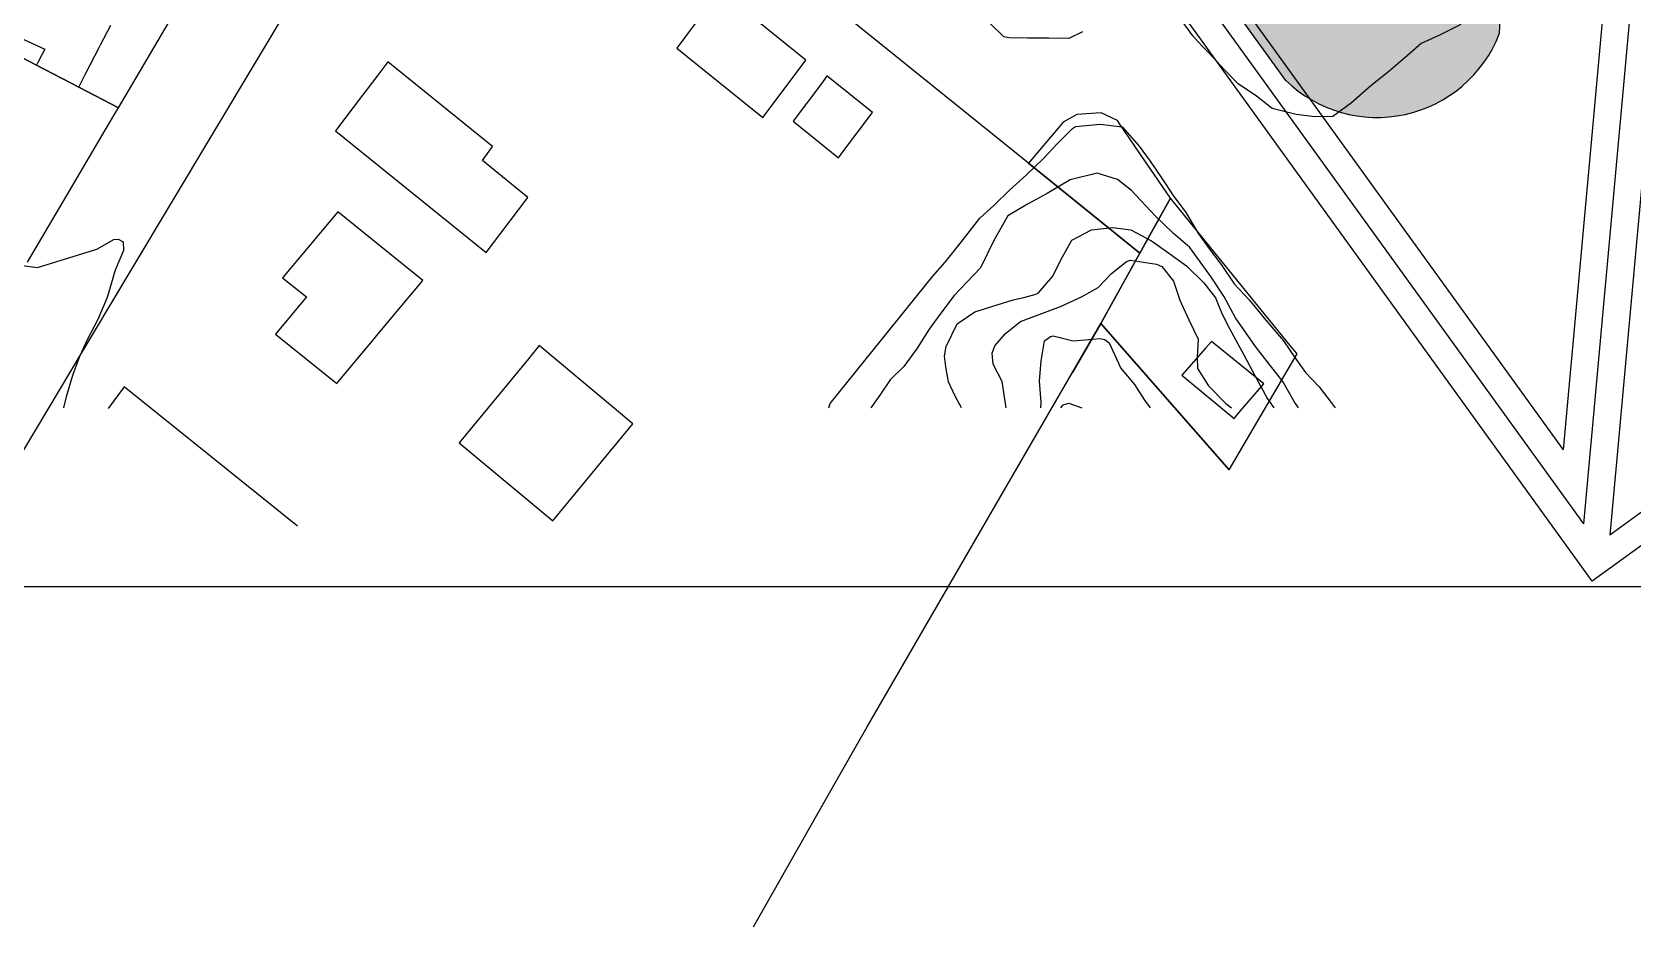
# Model space of a CAD drawing. Header units: millimetres. Extents: x 1101 to 4203, y 1053 to 1744.
# Drawn here: x 1304.1 to 1482.8, y 1065.5 to 1165.4 of the extents above; entities that cross this region are included whole.
import ezdxf

# ---------------------------------------------------------------- set-up
doc = ezdxf.new("R2010")
doc.units = ezdxf.units.MM
for name, color, linetype in [('01_Fina', 7, 'Continuous'), ('03_Gruesa', 7, 'Continuous'), ('Traza Urbana', 7, 'Continuous')]:
    doc.layers.add(name, color=color, linetype=linetype)

msp = doc.modelspace()

# ---------------------------------------------------------------- hatches: boundary and pattern name
at = {"layer": '03_Gruesa', "true_color": 0x17923e}
h = msp.add_hatch(color=114, dxfattribs=at)
h.dxf.hatch_style = 1
edge = h.paths.add_edge_path()
edge.add_spline(control_points=[(1467.85, 1165.15), (1469.75, 1201.22), (1465.94, 1259.21), (1418.81, 1296.22), (1399.36, 1311.48)], knot_values=[0, 0, 0, 0, 101.016919, 171.985919, 171.985919, 171.985919, 171.985919], degree=3, periodic=0)
edge.add_line((1399.36, 1311.48), (1399.36, 1296.48))
edge.add_line((1399.36, 1296.48), (1384.36, 1296.48))
edge.add_line((1384.36, 1296.48), (1384.36, 1311.48))
edge.add_line((1384.36, 1311.48), (1379.9, 1311.48))
edge.add_spline(control_points=[(1379.9, 1311.48), (1380.02, 1287.33), (1380.15, 1260.07), (1389.22, 1234.99), (1390.34, 1232.17)], knot_values=[0, 0, 0, 0, 71.146166, 80.269318, 80.269318, 80.269318, 80.269318], degree=3, periodic=0)
edge.add_spline(control_points=[(1390.34, 1232.17), (1390.34, 1232.17), (1390.34, 1232.16), (1390.34, 1232.16), (1390.57, 1231.58), (1390.81, 1231), (1391.04, 1230.42)], knot_values=[80.269318, 80.269318, 80.269318, 80.269318, 80.276398, 80.276398, 80.276398, 82.154334, 82.154334, 82.154334, 82.154334], degree=3, periodic=0)
edge.add_line((1391.04, 1230.42), (1424.01, 1187.71))
edge.add_line((1424.01, 1187.71), (1444.04, 1159.96))
edge.add_arc((1454.23, 1170.44), 14.62, 225.8243, 338.7475)

# ---------------------------------------------------------------- linework, layer by layer
for points in [[(1827.51, 1357.21), (1492.6, 1114.49), (1478.23, 1104.06), (1420, 1184.71), (1381.36, 1234.77)], [(1477.31, 1110.47), (1486.99, 1217.1), (1438.91, 1295.98), (1420.36, 1309.77), (1420.36, 1341.81), (1425.44, 1352.94)], [(1428.74, 1352.94), (1423.36, 1341.16), (1423.36, 1311.28), (1441.17, 1298.04), (1490.07, 1217.81), (1480.2, 1109.2)], [(1475.04, 1118.73), (1483.92, 1216.38), (1436.65, 1293.92), (1417.36, 1308.26), (1417.36, 1342.46), (1420.78, 1349.94)], [(1475.04, 1118.73), (1424.81, 1188.3), (1384.36, 1240.71)], [(1477.31, 1110.47), (1422.41, 1186.51), (1381.36, 1239.68)], [(1567.36, 1172.38), (1490.84, 1116.92), (1480.2, 1109.2)]]:
    msp.add_lwpolyline(points)
at = {"layer": '01_Fina'}
msp.add_lwpolyline([(1135.28, 1103.45), (1874.37, 1103.45), (1873.93, 1741.26), (1134.84, 1741.26), (1135.28, 1123.4)], dxfattribs=at)
at = {"layer": '01_Fina', "linetype": 'Continuous'}
for points in [[(1463.55, 1166.19), (1461.17, 1164.99), (1459.14, 1164.09), (1457.63, 1162.73), (1455.55, 1160.94), (1453.52, 1159.35), (1451.36, 1157.44), (1449.28, 1155.93), (1447.27, 1155.88), (1445.18, 1156.14), (1442.52, 1156.82), (1440.78, 1158.19), (1438.71, 1159.57), (1437.19, 1161.15), (1435.44, 1163.04), (1434.81, 1163.67), (1434.26, 1164.24), (1433.66, 1164.93), (1432.4, 1166.69)], [(1421.34, 1165.39), (1419.81, 1164.62), (1417.58, 1164.65), (1415.23, 1164.67), (1413.15, 1164.7), (1412.56, 1164.83), (1411.04, 1166.29)], [(1393.06, 1123.4), (1393.2, 1123.88), (1404.66, 1138.09), (1406.01, 1139.66), (1407.81, 1141.89), (1409.88, 1144.59), (1411.47, 1146.01), (1413.22, 1147.72), (1415.09, 1149.4), (1417, 1151.25), (1418.54, 1152.88), (1420.25, 1154.59), (1420.58, 1154.8), (1423.33, 1155.07), (1425.79, 1154.78), (1427.68, 1152.63), (1428.89, 1150.95), (1430.15, 1149.09), (1431.47, 1147.1), (1432.89, 1145.21), (1434.28, 1142.83), (1435.52, 1141.13), (1436.84, 1139.39), (1438.26, 1137.26), (1439.95, 1135.46), (1441.79, 1133.21), (1443.77, 1130.89), (1445.05, 1129.02), (1446.24, 1127.37), (1447.75, 1125.74), (1449.11, 1124), (1449.56, 1123.4)], [(1445.45, 1123.4), (1444.96, 1124.12), (1443.69, 1126.34), (1442.2, 1128.23), (1440.66, 1130.26), (1438.43, 1133.47), (1437.13, 1135.87), (1435.67, 1138.07), (1433.32, 1141.3), (1431.49, 1142.86), (1429.45, 1144.83), (1426.81, 1147.66), (1425.24, 1148.91), (1423, 1149.61), (1419.96, 1148.86), (1417.4, 1147.33), (1415.23, 1146.15), (1413.01, 1144.83), (1411.49, 1142.17), (1409.98, 1139.04), (1408.44, 1137.43), (1407.03, 1135.93), (1405.55, 1133.98), (1404.25, 1132.2), (1402.9, 1130.08), (1401.41, 1128.02), (1399.89, 1126.52), (1398.73, 1124.83), (1397.75, 1123.4)], [(1407.86, 1123.4), (1407.11, 1124.79), (1406.38, 1126.31), (1406.1, 1127.98), (1405.96, 1129.19), (1406.13, 1130.25), (1407.37, 1132.8), (1409.35, 1134.14), (1413.6, 1135.45), (1414.82, 1135.73), (1416.05, 1136.05), (1416.39, 1136.19), (1418.04, 1138.09), (1418.94, 1139.92), (1420.16, 1142.11), (1422.35, 1143.29), (1424.75, 1143.54), (1426.76, 1143.28), (1429.04, 1142.04), (1430.85, 1140.79), (1432.96, 1139.24), (1434.9, 1137.37), (1436.21, 1135.67), (1436.88, 1133.95), (1437.77, 1132.27), (1439.37, 1129.33), (1440.59, 1127.02), (1441.98, 1124.42), (1442.7, 1123.4)], [(1297.12, 1140.06), (1304.75, 1139.08), (1311.37, 1141.13), (1313.28, 1142.2), (1313.75, 1142.22), (1314.29, 1141.95), (1314.33, 1140.98), (1313.4, 1138.79), (1312.53, 1135.74), (1311.48, 1133.25), (1310.32, 1131.06), (1309.42, 1129.15), (1308.66, 1127.01), (1307.96, 1124.62), (1307.65, 1123.4)], [(1412.82, 1123.4), (1412.68, 1124.37), (1412.37, 1126.36), (1411.38, 1128.27), (1411.26, 1129.5), (1411.57, 1130.33), (1412.75, 1131.71), (1414.43, 1133.04), (1418.9, 1134.73), (1421.24, 1135.79), (1423.1, 1136.84), (1424.56, 1138.38), (1426.26, 1139.73), (1426.71, 1139.89), (1429.62, 1139.45), (1430.21, 1139.19), (1431.49, 1137.56), (1432.22, 1135.42), (1433.21, 1133.22), (1434.25, 1131.08), (1434.15, 1129.02), (1434.19, 1127.81), (1435.42, 1125.88), (1437.33, 1123.91), (1437.96, 1123.4)], [(1416.72, 1123.4), (1416.73, 1124.03), (1416.57, 1126.4), (1416.74, 1128.65), (1417.12, 1130.9), (1417.79, 1131.36), (1418.08, 1131.45), (1420.3, 1130.9), (1422.45, 1131.09), (1423.33, 1131.15), (1423.83, 1131.05), (1424.32, 1130.66), (1425.36, 1128.4), (1425.59, 1127.87), (1427.15, 1126.03), (1428.27, 1124.26), (1428.91, 1123.4)], [(1418.94, 1123.4), (1419.21, 1123.76), (1419.83, 1123.92), (1421.27, 1123.4)]]:
    msp.add_lwpolyline(points, dxfattribs=at)
at = {"layer": '03_Gruesa', "color": 116, "true_color": 0x136734}
msp.add_line((1472.36, 1112.16), (1472.38, 1112.17), dxfattribs=at)
msp.add_lwpolyline([(1444.04, 1159.96), (1424.01, 1187.71), (1391.04, 1230.42)], dxfattribs=at)
msp.add_arc((1454.23, 1170.44), 14.62, 225.8243, 338.7475, dxfattribs=at)
msp.add_open_spline([(1399.36, 1311.48), (1418.81, 1296.22), (1465.94, 1259.21), (1469.75, 1201.22), (1467.85, 1165.15)], degree=3, knots=[0, 0, 0, 0, 70.969, 171.985919, 171.985919, 171.985919, 171.985919], dxfattribs=at)
at = {"layer": 'Traza Urbana', "color": 7, "linetype": 'Continuous', "invisible_edges": 5}
for points in [[(1347.47, 1192.79), (1415.31, 1150.73), (1352.59, 1201.35)], [(1346.46, 1191.09), (1427.76, 1140.68), (1415.31, 1150.73), (1347.47, 1192.79)], [(1341.84, 1183.38), (1423.39, 1132.81), (1427.76, 1140.68), (1346.46, 1191.09)], [(1280.89, 1177.3), (1313.78, 1156.9), (1320.17, 1167.74), (1287.27, 1188.13)], [(1260.02, 1178.7), (1308.8, 1148.46), (1312.3, 1154.39), (1260.83, 1186.3)], [(1315.16, 1138.76), (1397.33, 1087.81), (1423.39, 1132.81), (1341.84, 1183.38)], [(1257.2, 1168.46), (1303.62, 1139.67), (1308.8, 1148.46), (1260.02, 1178.7)], [(1280.69, 1176.98), (1309.34, 1159.21), (1313.78, 1156.9), (1280.89, 1177.3)], [(1279.4, 1174.78), (1279.4, 1174.78), (1304.64, 1161.66), (1280.49, 1176.64)], [(1280.49, 1176.64), (1304.64, 1161.66), (1309.34, 1159.21), (1280.69, 1176.98)], [(1279.4, 1174.78), (1312.3, 1154.39), (1313.39, 1156.24), (1304.64, 1161.66)], [(1304.85, 1168.22), (1311.79, 1163.92), (1312.93, 1166.12), (1305.98, 1170.42)], [(1300.62, 1166.5), (1310.08, 1160.63), (1311.67, 1163.69), (1301.57, 1169.94)], [(1301.57, 1169.94), (1311.67, 1163.69), (1311.79, 1163.92), (1304.85, 1168.22)], [(1376.08, 1163.56), (1386.6, 1157.05), (1390.47, 1162.23), (1379.96, 1168.75)], [(1379.96, 1168.75), (1390.47, 1162.23), (1380.87, 1169.97)], [(1300.43, 1165.79), (1300.43, 1165.79), (1305.56, 1163.43), (1300.62, 1166.5)], [(1305.24, 1162.81), (1309.76, 1160.01), (1310.08, 1160.63), (1305.56, 1163.43)], [(1385.68, 1155.82), (1385.68, 1155.82), (1386.6, 1157.05), (1376.08, 1163.56)], [(1304.64, 1161.66), (1304.64, 1161.66), (1309.34, 1159.21), (1304.82, 1162.01)], [(1304.64, 1161.66), (1313.39, 1156.24), (1313.59, 1156.58), (1309.34, 1159.21)], [(1304.82, 1162.01), (1309.34, 1159.21), (1309.76, 1160.01), (1305.24, 1162.81)], [(1342.71, 1160.53), (1355.51, 1152.59), (1343.84, 1162.01)], [(1341.54, 1158.99), (1354.39, 1151.02), (1355.51, 1152.59), (1342.71, 1160.53)], [(1389.07, 1155.4), (1394.61, 1151.97), (1397.9, 1156.37), (1392.36, 1159.81)], [(1392.36, 1159.81), (1397.9, 1156.37), (1392.84, 1160.45)], [(1309.34, 1159.21), (1313.59, 1156.58), (1313.78, 1156.9)], [(1337.99, 1154.33), (1356.43, 1142.9), (1359.46, 1146.88), (1341.02, 1158.32)], [(1341.02, 1158.32), (1359.46, 1146.88), (1354.39, 1151.02), (1341.54, 1158.99)], [(1419.19, 1155.31), (1429.87, 1148.69), (1427.76, 1151.79), (1420.72, 1156.15)], [(1420.72, 1156.15), (1427.76, 1151.79), (1425.52, 1155.06), (1423.44, 1156.35)], [(1423.44, 1156.35), (1425.52, 1155.06), (1425.24, 1155.47)], [(1354.8, 1140.76), (1354.8, 1140.76), (1356.43, 1142.9), (1337.99, 1154.33)], [(1394.13, 1151.32), (1394.13, 1151.32), (1394.61, 1151.97), (1389.07, 1155.4)], [(1415.31, 1150.73), (1428.73, 1142.42), (1431.16, 1146.8), (1418.59, 1154.6)], [(1418.59, 1154.6), (1431.16, 1146.8), (1429.87, 1148.69), (1419.19, 1155.31)], [(1427.76, 1140.68), (1427.76, 1140.68), (1428.73, 1142.42), (1415.31, 1150.73)], [(1337.28, 1144.12), (1347.76, 1137.62), (1338.26, 1145.29)], [(1427.76, 1140.68), (1444.69, 1130.19), (1431.16, 1146.8)], [(1332.1, 1137.93), (1342.58, 1131.44), (1347.76, 1137.62), (1337.28, 1144.12)], [(1423.39, 1132.81), (1440.91, 1121.95), (1445.3, 1129.43), (1427.61, 1140.4)], [(1427.61, 1140.4), (1445.3, 1129.43), (1444.69, 1130.19), (1427.76, 1140.68)], [(1310.95, 1131.73), (1393.26, 1080.69), (1397.33, 1087.81), (1315.16, 1138.76)], [(1334.77, 1135.78), (1342.31, 1131.11), (1342.58, 1131.44), (1332.1, 1137.93)], [(1331.3, 1131.64), (1338.84, 1126.97), (1342.31, 1131.11), (1334.77, 1135.78)], [(1420.22, 1127.34), (1437.7, 1116.5), (1423.39, 1132.81)], [(1437.7, 1116.5), (1437.7, 1116.5), (1440.91, 1121.95), (1423.39, 1132.81)], [(1301.98, 1116.72), (1384.65, 1065.47), (1393.26, 1080.69), (1310.95, 1131.73)], [(1338.13, 1126.13), (1338.13, 1126.13), (1338.84, 1126.97), (1331.3, 1131.64)], [(1359.52, 1128.86), (1371.16, 1121.64), (1360.74, 1130.35)], [(1432.42, 1127.07), (1438.96, 1123.02), (1441.59, 1126.09), (1435.13, 1130.1)], [(1435.13, 1130.1), (1441.59, 1126.09), (1435.75, 1130.8)], [(1351.81, 1119.5), (1363.46, 1112.28), (1371.16, 1121.64), (1359.52, 1128.86)], [(1312.63, 1123.33), (1333.77, 1110.21), (1314.43, 1125.74)], [(1438.27, 1122.22), (1438.27, 1122.22), (1438.96, 1123.02), (1432.42, 1127.07)], [(1362.23, 1110.79), (1362.23, 1110.79), (1363.46, 1112.28), (1351.81, 1119.5)]]:
    msp.add_3dface(points, dxfattribs=at)
at = {"layer": 'Traza Urbana', "color": 252, "linetype": 'Continuous', "invisible_edges": 5}
for points in [[(1432.42, 1127.07), (1438.96, 1123.02), (1441.59, 1126.09), (1435.13, 1130.1)], [(1435.13, 1130.1), (1441.59, 1126.09), (1435.75, 1130.8)], [(1438.27, 1122.22), (1438.27, 1122.22), (1438.96, 1123.02), (1432.42, 1127.07)]]:
    msp.add_3dface(points, dxfattribs=at)

doc.saveas('drawing.dxf')
